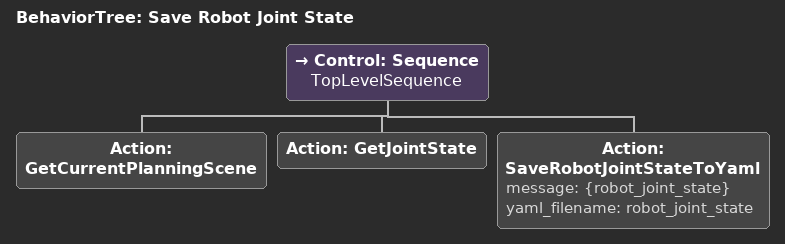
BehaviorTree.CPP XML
<?xml version="1.0" encoding="UTF-8" ?>
<root BTCPP_format="4" main_tree_to_execute="Save Robot Joint State">
  <BehaviorTree ID="Save Robot Joint State" _description="">
    <Control ID="Sequence" name="TopLevelSequence">
      <Action ID="GetCurrentPlanningScene" />
      <Action ID="GetJointState" />
      <Action
        ID="SaveRobotJointStateToYaml"
        message="{robot_joint_state}"
        yaml_filename="robot_joint_state"
      />
    </Control>
  </BehaviorTree>
</root>
